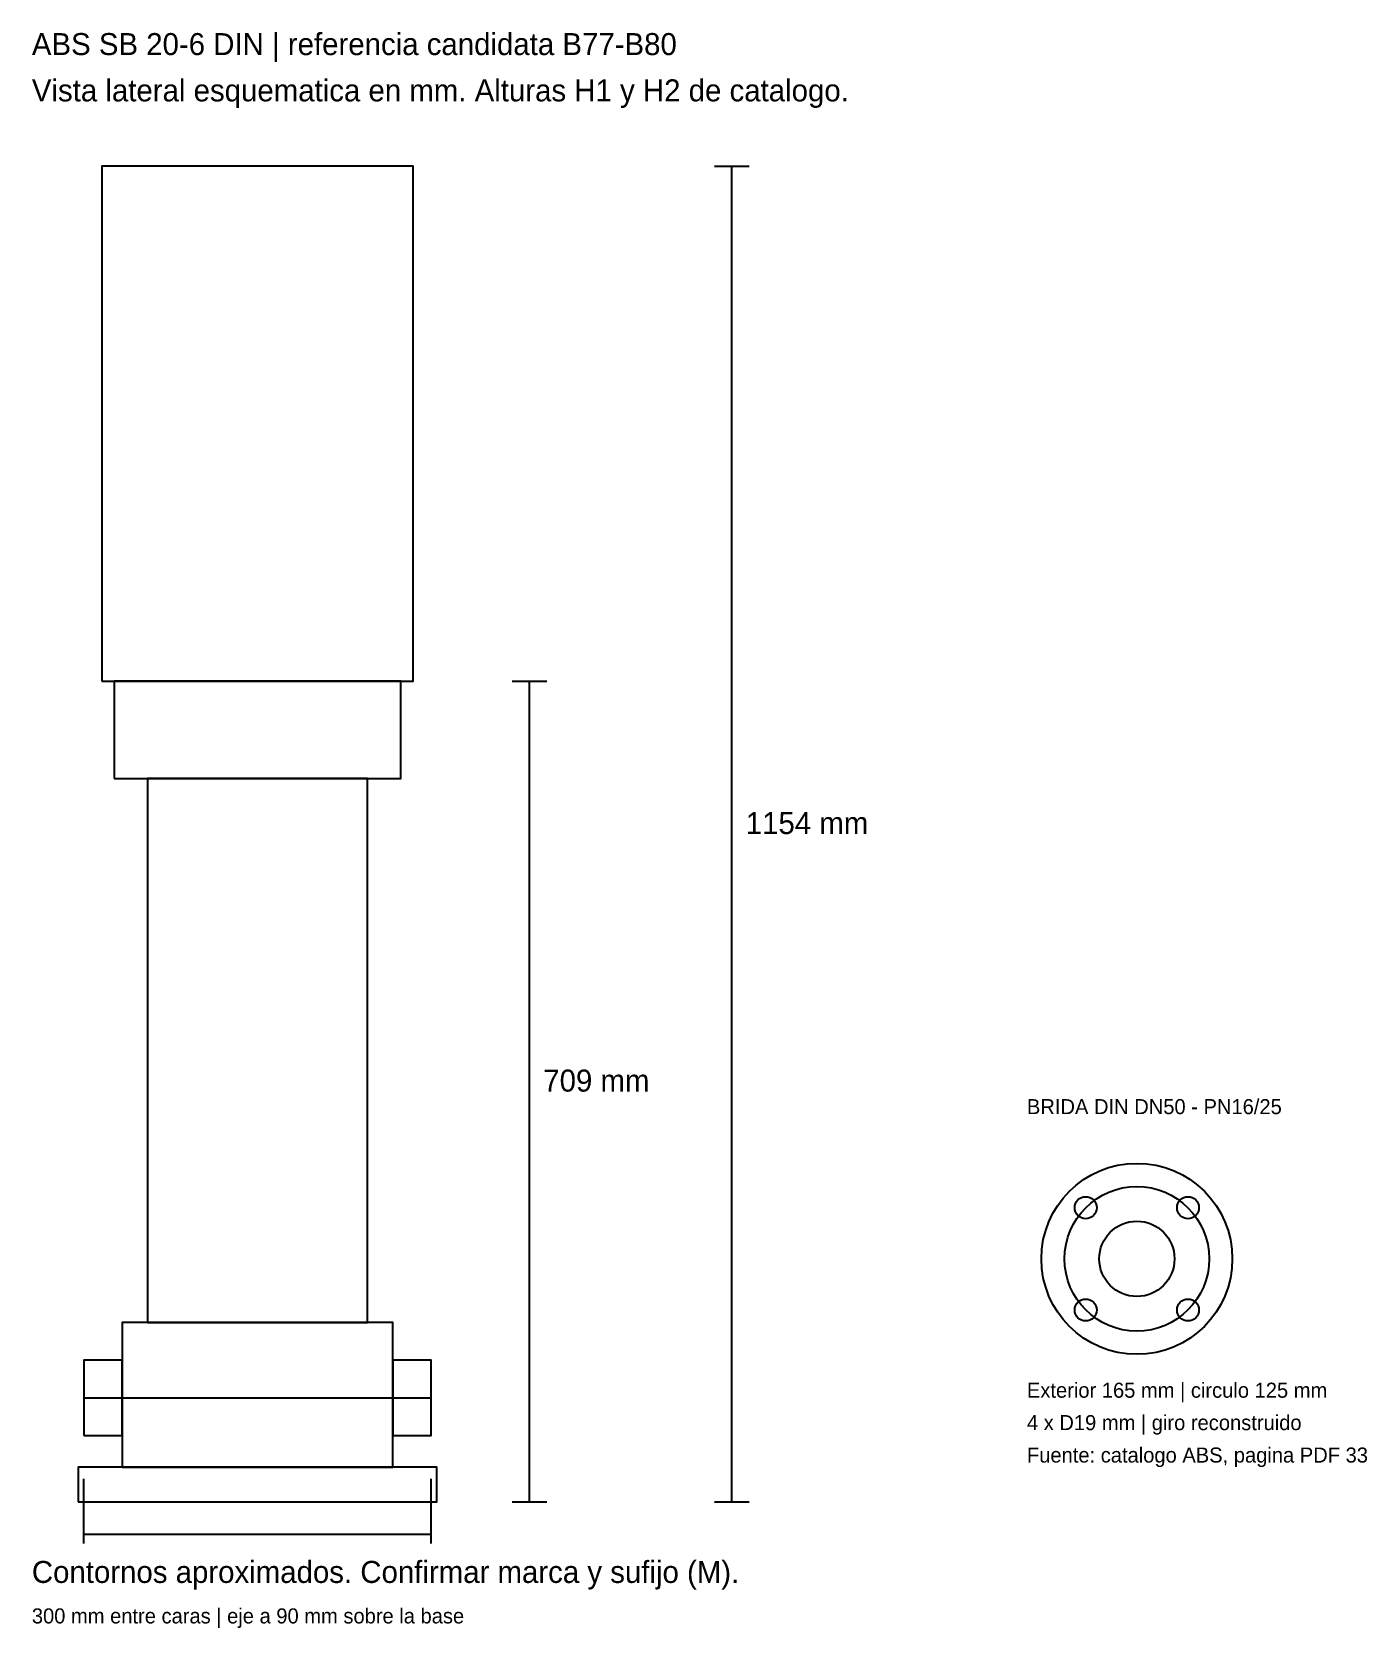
# Model space of a CAD drawing. Header units: millimetres. Extents: x -195 to 959, y -109 to 1270.
import ezdxf

# ---------------------------------------------------------------- set-up
doc = ezdxf.new("R2010")
doc.units = ezdxf.units.MM
for name, color, linetype in [('BRIDA_DIN_CATALOGO', 3, 'Continuous'), ('CONTORNO_ESTIMADO', 8, 'Continuous'), ('COTAS_CATALOGO', 3, 'Continuous'), ('GIRO_RECONSTRUIDO', 2, 'Continuous'), ('NOTAS', 7, 'Continuous')]:
    doc.layers.add(name, color=color, linetype=linetype)

msp = doc.modelspace()

# ---------------------------------------------------------------- linework, layer by layer
at = {"layer": 'BRIDA_DIN_CATALOGO'}
for p, q in [((-150, 90), (150, 90)), ((-150, -36), (-150, 20)), ((150, -36), (150, 20)), ((-150, -28), (150, -28))]:
    msp.add_line(p, q, dxfattribs=at)
for radius in [82.5, 62.5, 32.5]:
    msp.add_circle((760, 210), radius, dxfattribs=at)
at = {"layer": 'CONTORNO_ESTIMADO'}
for points in [[(-134.5, 709), (134.5, 709), (134.5, 1154), (-134.5, 1154)], [(-124, 625), (124, 625), (124, 709), (-124, 709)], [(-95, 155), (95, 155), (95, 625), (-95, 625)], [(-117, 30), (117, 30), (117, 155), (-117, 155)], [(-150, 57.5), (-117, 57.5), (-117, 122.5), (-150, 122.5)], [(117, 57.5), (150, 57.5), (150, 122.5), (117, 122.5)], [(-155, 0), (155, 0), (155, 30), (-155, 30)]]:
    msp.add_lwpolyline(points, close=True, dxfattribs=at)
at = {"layer": 'COTAS_CATALOGO'}
for p, q in [((395, 1154), (425, 1154)), ((410, 0), (410, 1154)), ((220, 709), (250, 709)), ((235, 0), (235, 709)), ((220, 0), (250, 0)), ((395, 0), (425, 0))]:
    msp.add_line(p, q, dxfattribs=at)
at = {"layer": 'GIRO_RECONSTRUIDO'}
for centre in [(715.8, 254.2), (804.2, 254.2), (715.8, 165.8), (804.2, 165.8)]:
    msp.add_circle(centre, 9.5, dxfattribs=at)

# ---------------------------------------------------------------- texts
at = {"layer": 'NOTAS'}
for s, height, p in [('ABS SB 20-6 DIN | referencia candidata B77-B80', 19, (-195, 1250)), ('Vista lateral esquematica en mm. Alturas H1 y H2 de catalogo.', 19, (-195, 1210)), ('1154 mm', 19, (422, 577)), ('709 mm', 19, (247, 354.5)), ('BRIDA DIN DN50 - PN16/25', 13, (665, 335)), ('Exterior 165 mm | circulo 125 mm', 13, (665, 90)), ('4 x D19 mm | giro reconstruido', 13, (665, 62)), ('Fuente: catalogo ABS, pagina PDF 33', 13, (665, 34)), ('Contornos aproximados. Confirmar marca y sufijo (M).', 19, (-195, -70)), ('300 mm entre caras | eje a 90 mm sobre la base', 13, (-195, -105))]:
    msp.add_text(s, height=height, dxfattribs=at).set_placement(p)

doc.saveas('drawing.dxf')
